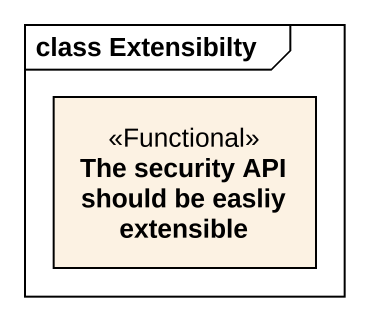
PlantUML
@startuml
mainframe class Extensibilty
hide circle
hide empty members
class "The security API should be easliy extensible" as The_security_API_should_be <<Functional>>
@enduml
